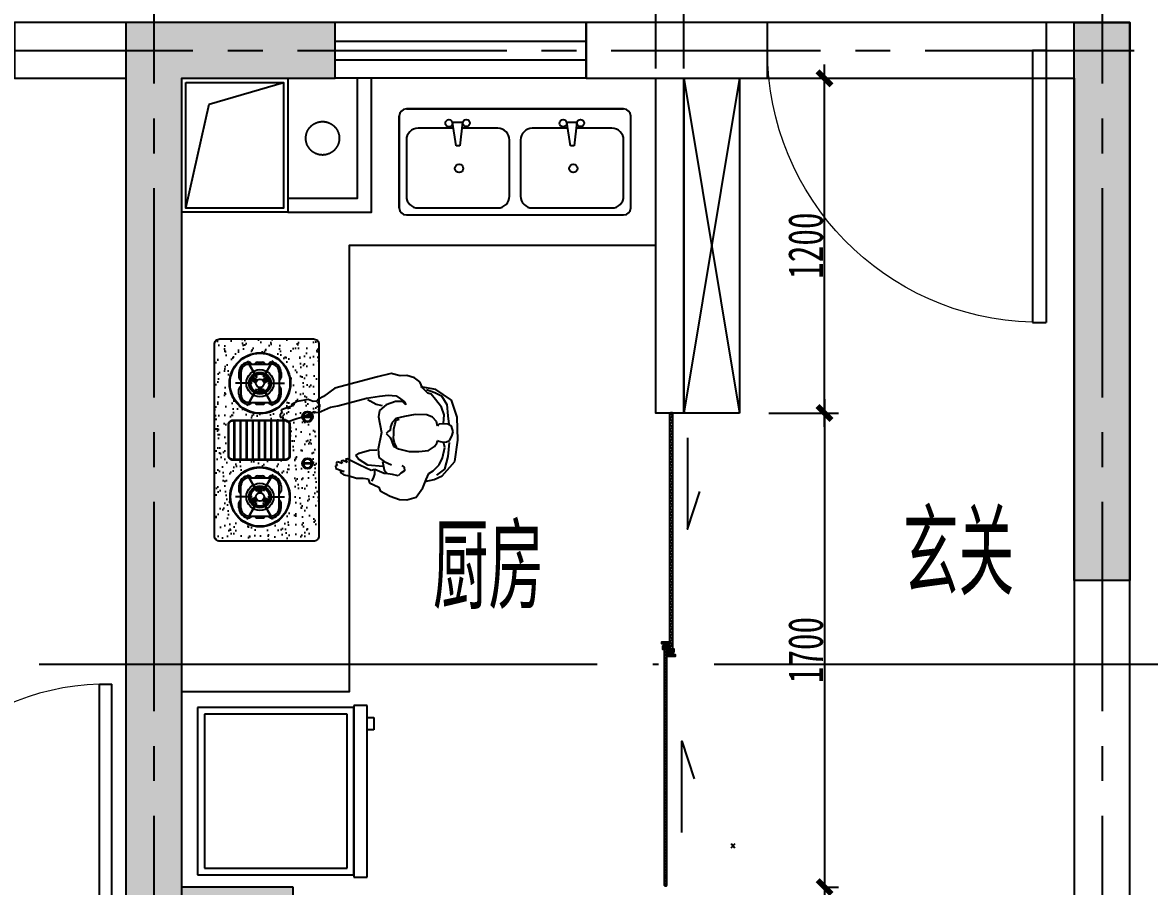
# Model space of a CAD drawing. Header units: millimetres. Extents: x -114775 to 228300, y -175499 to 108657.
# Drawn here: x 29403 to 33444, y -62647 to -59550 of the extents above; entities that cross this region are included whole.
import ezdxf

# ---------------------------------------------------------------- set-up
doc = ezdxf.new("R2010")
doc.units = ezdxf.units.MM
doc.header["$LTSCALE"] = 1000
for name, pattern in [('6#轴网(1-4)20181120$0$11 12 17 18 19 20 21 22-ZW$0$DOTE', [2.42, 2, -0.2, 0.02, -0.2]), ('CENTER', [50.8, 31.75, -6.35, 6.35, -6.35]), ('CENTER2', [1.125, 0.75, -0.125, 0.125, -0.125]), ('DASHED', [19.05, 12.7, -6.35]), ('PS', [3200, 1500, -200, 1500])]:
    doc.linetypes.add(name, pattern=pattern)
doc.layers.get('0').update_dxf_attribs({"linetype": 'CONTINUOUS'})
doc.layers.get('Defpoints').update_dxf_attribs({"color": 6, "linetype": 'CONTINUOUS'})
for name, color, linetype in [('6#轴网(1-4)20181120$0$11 12 17 18 19 20 21 22-ZW$0$AXIS_轴线_A', 8, '6#轴网(1-4)20181120$0$11 12 17 18 19 20 21 22-ZW$0$DOTE'), ('A-FUR', 8, 'CONTINUOUS'), ('A-Lvtry', 5, 'CONTINUOUS'), ('A-烟气道', 105, 'CONTINUOUS'), ('AXIS', 253, 'CENTER'), ('DIM', 3, 'CONTINUOUS'), ('P-Furniture(活动家具)', 134, 'CONTINUOUS'), ('P-活动家具', 146, 'CONTINUOUS'), ('PS', 6, 'PS'), ('PUB_HATCH', 8, 'CONTINUOUS'), ('PUB_TEXT', 7, 'CONTINUOUS'), ('WALL', 2, 'CONTINUOUS'), ('WINDOW', 4, 'CONTINUOUS'), ('剪力墙', 6, 'CONTINUOUS'), ('门', 9, 'CONTINUOUS')]:
    doc.layers.add(name, color=color, linetype=linetype)
doc.styles.add('DIM', font='', dxfattribs={"width": 0.7})
doc.styles.get("Standard").update_dxf_attribs({"font": 'tssdeng.shx', "bigfont": 'tssdchn.shx'})
doc.styles.add('ZZ', font='tssdeng.shx', dxfattribs={"width": 0.7, "bigfont": 'tssdchn.shx'})
doc.styles.get('DIM').set_extended_font_data('SimSun')
doc.dimstyles.new('TSSD_100_100', dxfattribs={"dimtxt": 300, "dimasz": 100, "dimexe": 100, "dimexo": 250, "dimgap": 100, "dimtad": 1, "dimdec": 0, "dimzin": 0, "dimdsep": 46, "dimtxsty": 'ZZ', "dimblk": 'ARCHTICK', "dimcen": 0, "dimdle": 100, "dimclrd": 256, "dimclrt": 7, "dimadec": 0, "dimazin": 0, "dimtfac": 1, "dimtdec": 0, "dimtix": 1, "dimtmove": 2, "dimatfit": 3, "dimfxl": 0, "dimtolj": 1, "dimtzin": 0, "dimarcsym": 0})
doc.dimstyles.new('金螳螂1-50', dxfattribs={"dimscale": 50, "dimtxt": 2.5, "dimasz": 1, "dimexe": 1, "dimexo": 1, "dimgap": 0.1, "dimtad": 1, "dimdec": 0, "dimrnd": 5, "dimzin": 0, "dimdsep": 46, "dimtxsty": 'DIM', "dimblk": 'ARCHTICK', "dimcen": 2, "dimdle": 1, "dimclrd": 254, "dimclre": 254, "dimclrt": 30, "dimadec": 0, "dimazin": 0, "dimtfac": 1, "dimtdec": 0, "dimtix": 1, "dimtmove": 2, "dimatfit": 3, "dimldrblk": 'A', "dimfxl": 0, "dimtolj": 1, "dimtzin": 0, "dimarcsym": 0})

# ---------------------------------------------------------------- blocks, each defined once
blk = doc.blocks.new('BX1')
at = {"layer": 'A-Lvtry'}
for p, q in [((-560, 8), (-607.7, 8)), ((-607.7, 8), (-607.7, -608)), ((-560, -608), (-560, 8)), ((0, 0), (-560, 0)), ((0, -600), (0, 0)), ((-560, 0), (-560, -600)), ((-24, -24), (-536, -24)), ((-536, -24), (-536, -576)), ((-24, -576), (-24, -24)), ((-631.1, -564.3), (-631.1, -520)), ((-631.1, -520), (-607.7, -520)), ((-607.7, -520), (-607.7, -564.3)), ((-607.7, -564.3), (-631.1, -564.3)), ((-560, -600), (0, -600)), ((-536, -576), (-24, -576)), ((-607.7, -608), (-560, -608))]:
    blk.add_line(p, q, dxfattribs=at)
blk = doc.blocks.new('A$C558726A8')
at = {"layer": 'P-Furniture(活动家具)'}
h = blk.add_hatch(dxfattribs=at)
h.set_pattern_fill('AR-SAND,_O', color=250)
h.set_pattern_definition([(37.5, (-27199.047, -9670.22), (-1.60003, 48.941324), [0, -38.608, 0, -43.18, 0, -41.275]), (7.5, (-27199.05, -9670.22), (44.95233, 71.68251), [0, -20.828, 0, -34.798, 0, -13.335]), (327.5, (-27230.29, -9670.22), (79.09924, 0.14372), [0, -12.7, 0, -45.72, 0, -59.69]), (317.5, (-27230.29, -9670.22), (76.35565, 22.29293), [0, -6.35, 0, -29.972, 0, -34.29])])
h.paths.add_polyline_path([(-342.9, 375.4, 0.414214), (-362.5, 355.9), (-362.5, 19.6, 0.414214), (-342.9, 0), (342.9, 0, 0.414214), (362.5, 19.6), (362.5, 355.9, 0.414214), (342.9, 375.4)])
h.paths.add_polyline_path([(71.9, 309.2), (71.9, 120.9, -0.414214), (55.9, 104.9), (-55.9, 104.9, -0.414214), (-71.9, 120.9), (-71.9, 309.2, -0.414214), (-55.9, 325.2), (55.9, 325.2, -0.414214)], flags=16)
h.paths.add_polyline_path([(69.9, 309.2), (69.9, 120.9, -0.414214), (55.9, 106.9), (-55.9, 106.9, -0.414214), (-69.9, 120.9), (-69.9, 309.2, -0.414214), (-55.9, 323.2), (55.9, 323.2, -0.414214)], flags=0)
h.paths.add_polyline_path([(313.1, 211.8, -1), (94.2, 211.8, -1)], flags=16)
h.paths.add_polyline_path([(311.1, 211.8, -1), (96.2, 211.8, -1)], flags=0)
h.paths.add_polyline_path([(164.5, 287.1), (182.6, 287.1, -0.359638), (191.4, 280.3), (215.9, 280.3, -0.359638), (224.7, 287.1), (242.8, 287.1, -0.414214), (279, 250.9, -0.251251), (272.2, 242.1), (272.2, 229.9, -0.359638), (279, 221.1), (279, 202.5, -0.359638), (272.2, 193.7), (272.2, 181.4, -0.251251), (279, 172.6, -0.414214), (242.8, 136.4), (224.7, 136.4, -0.359638), (215.9, 143.3), (191.4, 143.3, -0.359638), (182.6, 136.4), (164.5, 136.4, -0.414214), (128.3, 172.6, -0.251251), (135.2, 181.4), (135.2, 193.7, -0.359638), (128.3, 202.5), (128.3, 221.1, -0.359638), (135.2, 229.9), (135.2, 242.1, -0.251251), (128.3, 250.9, -0.414214)], flags=0)
h.paths.add_polyline_path([(252.6, 211.8, -1), (154.7, 211.8, -1)], flags=0)
h.paths.add_polyline_path([(242.8, 211.8, -1), (164.5, 211.8, -1)], flags=0)
h.paths.add_polyline_path([(239.9, 211.8, -1), (167.4, 211.8, -1)], flags=0)
h.paths.add_polyline_path([(236.9, 211.8, -1), (170.4, 211.8, -1)], flags=0)
h.paths.add_polyline_path([(174.8, 218.6), (190.2, 217.6, -0.299124), (203.7, 226.5, -0.028861), (205.3, 226.4), (212.2, 240.2, -0.215015), (224, 233.3), (215.4, 220.5, -0.330841), (215.4, 203), (224, 190.2, -0.215015), (212.2, 183.4), (205.3, 197.2, -0.028861), (203.7, 197.1, -0.299124), (190.2, 205.9), (174.8, 204.9, -0.215015)], flags=0)
h.paths.add_polyline_path([(-96.2, 211.8, -1), (-311.1, 211.8, -1)], flags=16)
h.paths.add_polyline_path([(-98.2, 211.8, -1), (-309.1, 211.8, -1)], flags=0)
h.paths.add_polyline_path([(-128.3, 250.9, -0.251251), (-135.2, 242.1), (-135.2, 229.9, -0.359638), (-128.3, 221.1), (-128.3, 202.5, -0.359638), (-135.2, 193.7), (-135.2, 181.4, -0.251251), (-128.3, 172.6, -0.414214), (-164.5, 136.4), (-182.6, 136.4, -0.359638), (-191.4, 143.3), (-215.9, 143.3, -0.359638), (-224.7, 136.4), (-242.8, 136.4, -0.414214), (-279, 172.6, -0.251251), (-272.2, 181.4), (-272.2, 193.7, -0.359638), (-279, 202.5), (-279, 221.1, -0.359638), (-272.2, 229.9), (-272.2, 242.1, -0.251251), (-279, 250.9, -0.414214), (-242.8, 287.1), (-224.7, 287.1, -0.359638), (-215.9, 280.3), (-191.4, 280.3, -0.359638), (-182.6, 287.1), (-164.5, 287.1, -0.414214)], flags=0)
h.paths.add_polyline_path([(-154.7, 211.8, -1), (-252.6, 211.8, -1)], flags=0)
h.paths.add_polyline_path([(-164.5, 211.8, -1), (-242.8, 211.8, -1)], flags=0)
h.paths.add_polyline_path([(-167.4, 211.8, -1), (-239.9, 211.8, -1)], flags=0)
h.paths.add_polyline_path([(-170.4, 211.8, -1), (-236.9, 211.8, -1)], flags=0)
h.paths.add_polyline_path([(-174.8, 218.6, -0.215015), (-174.8, 204.9), (-190.2, 205.9, -0.299124), (-203.7, 197.1, -0.028861), (-205.3, 197.2), (-212.2, 183.4, -0.215015), (-224, 190.2), (-215.4, 203, -0.330841), (-215.4, 220.5), (-224, 233.3, -0.215015), (-212.2, 240.2), (-205.3, 226.4, -0.028861), (-203.7, 226.5, -0.299124), (-190.2, 217.6)], flags=0)
h.paths.add_polyline_path([(103, 41, -1), (64.3, 41, -1)], flags=16)
h.paths.add_polyline_path([(85.7, 57.3), (85.7, 56.2, -0.877066), (85.7, 25.8), (85.7, 24.6, -1), (81.7, 24.6), (81.7, 25.8, -0.877066), (81.7, 56.2), (81.7, 57.3, -1)], flags=0)
h.paths.add_polyline_path([(97.4, 53.2, -1.000001), (94.5, 53.2, -1.000001)], flags=0)
h.paths.add_polyline_path([(102.5, 41, -1.000001), (99.6, 41, -1.000001)], flags=0)
h.paths.add_polyline_path([(-64.3, 41, -1), (-103, 41, -1)], flags=16)
h.paths.add_polyline_path([(-81.7, 57.3), (-81.7, 56.2, -0.877066), (-81.7, 25.8), (-81.7, 24.6, -1), (-85.7, 24.6), (-85.7, 25.8, -0.877066), (-85.7, 56.2), (-85.7, 57.3, -1)], flags=0)
h.paths.add_polyline_path([(-94.5, 53.2, -1.000001), (-97.4, 53.2, -1.000001)], flags=0)
h.paths.add_polyline_path([(-99.6, 41, -1.000001), (-102.5, 41, -1.000001)], flags=0)
for points in [[(-99.6, 41.4, 1), (-102.5, 41.4, 1)], [(-97.4, 53.7, 1.000001), (-94.5, 53.7, 1.000001)], [(94.5, 53.7, 1.000001), (97.4, 53.7, 1.000001)], [(102.5, 41.4, 1), (99.6, 41.4, 1)]]:
    blk.add_hatch(color=251, dxfattribs=at).paths.add_polyline_path(points)
at = {"layer": 'P-Furniture(活动家具)', "color": 251}
for p, q in [((-242.8, 287.1), (-224.7, 287.1)), ((-203.7, 240.2), (-203.7, 299.8)), ((-164.5, 287.1), (-182.6, 287.1)), ((-69.9, 304), (69.9, 304)), ((-69.9, 302), (69.9, 302)), ((164.5, 287.1), (182.6, 287.1)), ((203.7, 240.2), (203.7, 299.8)), ((242.8, 287.1), (224.7, 287.1)), ((-284.2, 258.3), (-224, 223.5)), ((-228.2, 226), (-279.9, 255.8)), ((-272.2, 250.9), (-272.2, 172.6)), ((-242.8, 280.3), (-164.5, 280.3)), ((-123.1, 258.3), (-183.3, 223.5)), ((-179.1, 226), (-127.4, 255.8)), ((-135.2, 250.9), (-135.2, 172.6)), ((-69.9, 282), (69.9, 282)), ((-69.9, 280), (69.9, 280)), ((-69.9, 260), (69.9, 260)), ((-69.9, 258), (69.9, 258)), ((123.1, 258.3), (183.3, 223.5)), ((179.1, 226), (127.4, 255.8)), ((135.2, 250.9), (135.2, 172.6)), ((242.8, 280.3), (164.5, 280.3)), ((284.2, 258.3), (224, 223.5)), ((228.2, 226), (279.9, 255.8)), ((272.2, 250.9), (272.2, 172.6)), ((-279, 221.1), (-279, 202.5)), ((-224, 233.3), (-212.2, 240.2)), ((-215.4, 220.5), (-224, 233.3)), ((-215.4, 203), (-224, 190.2)), ((-211, 224.5), (-218.1, 236.8)), ((-205.3, 226.4), (-212.2, 240.2)), ((-190.2, 217.6), (-174.8, 218.6)), ((-190.2, 205.9), (-174.8, 204.9)), ((-189, 211.8), (-174.8, 211.8)), ((-174.8, 218.6), (-174.8, 204.9)), ((-128.3, 221.1), (-128.3, 202.5)), ((-69.9, 238), (69.9, 238)), ((-69.9, 236), (69.9, 236)), ((-69.9, 216), (69.9, 216)), ((-69.9, 214), (69.9, 214)), ((128.3, 221.1), (128.3, 202.5)), ((190.2, 217.6), (174.8, 218.6)), ((174.8, 218.6), (174.8, 204.9)), ((189, 211.8), (174.8, 211.8)), ((190.2, 205.9), (174.8, 204.9)), ((205.3, 226.4), (212.2, 240.2)), ((211, 224.5), (218.1, 236.8)), ((224, 233.3), (212.2, 240.2)), ((215.4, 220.5), (224, 233.3)), ((215.4, 203), (224, 190.2)), ((279, 221.1), (279, 202.5)), ((-284.2, 165.3), (-224, 200)), ((-228.2, 197.6), (-279.9, 167.7)), ((-212.2, 183.4), (-224, 190.2)), ((-211, 199.1), (-218.1, 186.8)), ((-205.3, 197.2), (-212.2, 183.4)), ((-203.7, 183.4), (-203.7, 123.7)), ((-123.1, 165.3), (-183.3, 200)), ((-179.1, 197.6), (-127.4, 167.7)), ((-69.9, 194), (69.9, 194)), ((-69.9, 192), (69.9, 192)), ((-69.9, 172), (69.9, 172)), ((-69.9, 170), (69.9, 170)), ((123.1, 165.3), (183.3, 200)), ((179.1, 197.6), (127.4, 167.7)), ((203.7, 183.4), (203.7, 123.7)), ((205.3, 197.2), (212.2, 183.4)), ((211, 199.1), (218.1, 186.8)), ((212.2, 183.4), (224, 190.2)), ((284.2, 165.3), (224, 200)), ((228.2, 197.6), (279.9, 167.7)), ((-242.8, 143.3), (-164.5, 143.3)), ((-242.8, 136.4), (-224.7, 136.4)), ((-164.5, 136.4), (-182.6, 136.4)), ((-69.9, 150), (69.9, 150)), ((-69.9, 148), (69.9, 148)), ((-69.9, 128), (69.9, 128)), ((-69.9, 126), (69.9, 126)), ((242.8, 143.3), (164.5, 143.3)), ((164.5, 136.4), (182.6, 136.4)), ((242.8, 136.4), (224.7, 136.4))]:
    blk.add_line(p, q, dxfattribs=at)
at = {"layer": 'P-Furniture(活动家具)'}
blk.add_lwpolyline([(-342.9, 0.4, -0.414214), (-362.5, 20), (-362.5, 355.9, -0.414214), (-342.9, 375.4), (342.9, 375.4, -0.414214), (362.5, 355.9), (362.5, 20, -0.414214), (342.9, 0.4)], format="xyb", close=True, dxfattribs=at)
at = {"layer": 'P-Furniture(活动家具)', "color": 251}
for points in [[(-71.9, 309.2, -0.414214), (-55.9, 325.2), (55.9, 325.2, -0.414214), (71.9, 309.2), (71.9, 120.9, -0.414214), (55.9, 104.9), (-55.9, 104.9, -0.414214), (-71.9, 120.9)], [(-69.9, 309.2, -0.414214), (-55.9, 323.2), (55.9, 323.2, -0.414214), (69.9, 309.2), (69.9, 120.9, -0.414214), (55.9, 106.9), (-55.9, 106.9, -0.414214), (-69.9, 120.9)], [(-85.7, 25), (-85.7, 57.8, -1), (-81.7, 57.8), (-81.7, 25, -1)], [(85.7, 25), (85.7, 57.8, 1), (81.7, 57.8), (81.7, 25, 1)]]:
    blk.add_lwpolyline(points, format="xyb", close=True, dxfattribs=at)
at = {"layer": 'P-Furniture(活动家具)', "color": 251, "const_width": 0.979}
for points in [[(-203.7, 240.2), (-203.7, 299.8)], [(203.7, 240.2), (203.7, 299.8)], [(-228.2, 226), (-279.9, 255.8)], [(-179.1, 226), (-127.4, 255.8)], [(179.1, 226), (127.4, 255.8)], [(228.2, 226), (279.9, 255.8)], [(-228.2, 197.6), (-279.9, 167.7)], [(-203.7, 183.4), (-203.7, 123.7)], [(-179.1, 197.6), (-127.4, 167.7)], [(179.1, 197.6), (127.4, 167.7)], [(203.7, 183.4), (203.7, 123.7)], [(228.2, 197.6), (279.9, 167.7)]]:
    blk.add_lwpolyline(points, dxfattribs=at)
for points in [[(-203.7, 226.5, -1), (-203.7, 197.1, -1), (-203.7, 226.5, -1)], [(203.7, 226.5, 1), (203.7, 197.1, 1), (203.7, 226.5, 1)]]:
    blk.add_lwpolyline(points, format="xyb", dxfattribs=at)
at = {"layer": 'P-Furniture(活动家具)', "color": 251}
for centre, radius in [((-203.7, 211.8), 107.4), ((-203.7, 211.8), 105.4), ((203.7, 211.8), 109.4), ((203.7, 211.8), 107.4), ((-203.7, 211.8), 39.1), ((-203.7, 211.8), 36.2), ((-203.7, 211.8), 33.3), ((203.7, 211.8), 39.1), ((203.7, 211.8), 36.2), ((203.7, 211.8), 33.3), ((-203.7, 211.8), 14.7), ((203.7, 211.8), 14.7), ((-83.7, 41.4), 19.3), ((-101, 41.4), 1.44), ((-95.9, 53.7), 1.44), ((83.7, 41.4), 19.3), ((95.9, 53.7), 1.44), ((101, 41.4), 1.44)]:
    blk.add_circle(centre, radius, dxfattribs=at)
at = {"layer": 'P-Furniture(活动家具)'}
for centre in [(-203.7, 211.8), (203.7, 211.8)]:
    blk.add_circle(centre, 48.9, dxfattribs=at)
at = {"layer": 'P-Furniture(活动家具)', "color": 251}
for centre, radius, start, end in [((-242.8, 250.9), 36.2, 90, 180), ((-224.4, 278.4), 8.76, 12.564, 91.6861), ((-182.9, 278.4), 8.76, 88.3139, 167.436), ((-164.5, 250.9), 36.2, 0, 90), ((164.5, 250.9), 36.2, 90, 180), ((182.9, 278.4), 8.76, 12.564, 91.6861), ((224.4, 278.4), 8.76, 88.3139, 167.436), ((242.8, 250.9), 36.2, 0, 90), ((-267.4, 252.9), 11.8, 189.6676, 246.0824), ((-242.8, 250.9), 29.4, 90, 180), ((-164.5, 250.9), 29.4, 0, 90), ((-139.9, 252.9), 11.8, 293.9176, 350.3324), ((139.9, 252.9), 11.8, 189.6676, 246.0824), ((164.5, 250.9), 29.4, 90, 180), ((242.8, 250.9), 29.4, 0, 90), ((267.4, 252.9), 11.8, 293.9176, 350.3324), ((-270.2, 221.3), 8.76, 102.564, 181.686), ((-270.2, 202.2), 8.76, 178.3139, 257.436), ((-210.5, 223.6), 16.7, 95.7306, 144.2694), ((-190, 211.8), 16.7, 335.7306, 24.2694), ((-137.1, 221.3), 8.76, 358.314, 77.436), ((-137.1, 202.2), 8.76, 282.564, 1.6861), ((137.1, 221.3), 8.76, 102.564, 181.686), ((137.1, 202.2), 8.76, 178.3139, 257.436), ((190, 211.8), 16.7, 155.7306, 204.2694), ((210.5, 223.6), 16.7, 35.7306, 84.2694), ((270.2, 221.3), 8.76, 358.314, 77.436), ((270.2, 202.2), 8.76, 282.564, 1.6861), ((-267.4, 170.6), 11.8, 113.9176, 170.3324), ((-242.8, 172.6), 36.2, 180, 270), ((-242.8, 172.6), 29.4, 180, 270), ((-210.5, 199.9), 16.7, 215.7306, 264.2694), ((-164.5, 172.6), 36.2, 270, 0), ((-164.5, 172.6), 29.4, 270, 0), ((-139.9, 170.6), 11.8, 9.6676, 66.0824), ((139.9, 170.6), 11.8, 113.9176, 170.3324), ((164.5, 172.6), 36.2, 180, 270), ((164.5, 172.6), 29.4, 180, 270), ((210.5, 199.9), 16.7, 275.7306, 324.2694), ((242.8, 172.6), 36.2, 270, 0), ((242.8, 172.6), 29.4, 270, 0), ((267.4, 170.6), 11.8, 9.6676, 66.0824), ((-224.4, 145.2), 8.76, 268.3139, 347.436), ((-182.9, 145.2), 8.76, 192.564, 271.6861), ((182.9, 145.2), 8.76, 268.3139, 347.436), ((224.4, 145.2), 8.76, 192.564, 271.6861), ((-83.7, 41.4), 15.3, 97.4942, 262.5058), ((-83.7, 41.4), 15.3, 277.4942, 82.5058), ((83.7, 41.4), 15.3, 97.4942, 262.5058), ((83.7, 41.4), 15.3, 277.4942, 82.5058)]:
    blk.add_arc(centre, radius, start, end, dxfattribs=at)
blk = doc.blocks.new('A$C6BCA2219')
at = {"layer": 'P-Furniture(活动家具)'}
for p, q in [((-389.5, 380), (389.5, 380)), ((389.5, 380), (-389.5, 380)), ((-415.3, 354.8), (-415.3, 25.2)), ((-415.3, 25.2), (-415.3, 354.8)), ((414.7, 25.2), (414.7, 354.8)), ((-389.5, 0), (389.5, 0))]:
    blk.add_line(p, q, dxfattribs=at)
at = {"layer": 'P-Furniture(活动家具)', "color": 251}
for p, q in [((-223.7, 332.8), (-187.8, 333.3)), ((-210.5, 248.5), (-223.7, 332.8)), ((-187.8, 333.3), (-197.8, 248.5)), ((185.8, 332.8), (221.6, 333.3)), ((198.9, 248.5), (185.8, 332.8)), ((221.6, 333.3), (211.6, 248.5)), ((-220.2, 310.8), (-347.5, 310.8)), ((-61.9, 310.8), (-190.5, 310.8)), ((189.2, 310.8), (61.9, 310.8)), ((347.5, 310.8), (218.9, 310.8)), ((-389.5, 268.8), (-389.5, 67.2)), ((-197.8, 248.5), (-210.5, 248.5)), ((-19.9, 67.2), (-19.9, 268.8)), ((19.9, 268.8), (19.9, 67.2)), ((211.6, 248.5), (198.9, 248.5)), ((389.5, 67.2), (389.5, 268.8)), ((-347.5, 25.2), (-61.9, 25.2)), ((61.9, 25.2), (347.5, 25.2))]:
    blk.add_line(p, q, dxfattribs=at)
for centre, radius in [((-236.9, 329.1), 12.8), ((-174.7, 329.6), 12.8), ((172.6, 329.1), 12.8), ((234.8, 329.6), 12.8), ((-200.5, 166.9), 14.8), ((208.9, 166.9), 14.8)]:
    blk.add_circle(centre, radius, dxfattribs=at)
at = {"layer": 'P-Furniture(活动家具)'}
for centre, radius, start, end in [((-389.6, 354.3), 25.7, 89.8183, 178.9194), ((389.5, 354.8), 25.2, 0, 90), ((-389.6, 25.7), 25.7, 181.0806, 270.1817), ((389.5, 25.2), 25.2, 270, 0)]:
    blk.add_arc(centre, radius, start, end, dxfattribs=at)
at = {"layer": 'P-Furniture(活动家具)', "color": 251}
for centre, start, end in [((-347.5, 268.8), 90, 180), ((-61.9, 268.8), 0, 90), ((61.9, 268.8), 90, 180), ((347.5, 268.8), 0, 90), ((-347.5, 67.2), 180, 270), ((-61.9, 67.2), 270, 0), ((61.9, 67.2), 180, 270), ((347.5, 67.2), 270, 0)]:
    blk.add_arc(centre, 42, start, end, dxfattribs=at)
blk = doc.blocks.new('B20190222125856')
at = {"layer": '6#轴网(1-4)20181120$0$11 12 17 18 19 20 21 22-ZW$0$AXIS_轴线_A'}
blk.add_line((2989.5, 6700), (9118.2, 6700), dxfattribs=at)
at = {"layer": 'AXIS', "linetype": 'CENTER2'}
for p, q in [((3400, 11781), (3400, -2685.7)), ((6800, 11781), (6800, -2685.7)), ((-2834.7, 8900), (9118.1, 8900))]:
    blk.add_line(p, q, dxfattribs=at)
blk = doc.blocks.new('$DorLib2D$00000001')
for p, q in [((0.45, 0.975), (0.5, 0.975)), ((0.45, 0), (0.45, 0.975)), ((0.5, 0), (0.5, 0.975)), ((0.5, 0), (0.45, 0))]:
    blk.add_line(p, q)
at = {"lineweight": 13}
blk.add_arc((0.475, 0), 0.975, 91.4693, 180, dxfattribs=at)
blk = doc.blocks.new('$TCHSYS$WIN2D')
for p, q in [((-0.5, 0.5), (0.5, 0.5)), ((-0.5, 0.5), (-0.5, -0.5)), ((0.5, 0.5), (0.5, -0.5)), ((0.5, 0.1667), (-0.5, 0.1667)), ((0.5, -0.1667), (-0.5, -0.1667)), ((-0.5, -0.5), (0.5, -0.5))]:
    blk.add_line(p, q)
blk = doc.blocks.new('B20190310213323')
at = {"layer": 'PUB_HATCH'}
for points in [[(4000, 5900), (3600, 5900), (3600, 8800), (4150, 8800), (4150, 9000), (3400, 9000), (3400, 5700), (3600, 5700), (4000, 5700)], [(6800, 9000), (7000, 9000), (7000, 7000), (6800, 7000), (6800, 8800)]]:
    blk.add_hatch(color=256, dxfattribs=at).paths.add_polyline_path(points)
at = {"layer": 'A-Lvtry', "ltscale": 3}
blk.add_line((4200.1, 6600), (3600, 6600), dxfattribs=at)
blk.add_lwpolyline([(5300, 8200), (4200.1, 8200), (4200.1, 6600), (4200.1, 6600)], dxfattribs=at)
at = {"layer": 'A-烟气道'}
for points in [[(3600, 8800), (3980, 8800), (3980, 8320), (3600, 8320)], [(3615, 8785), (3965, 8785), (3965, 8335), (3615, 8335)]]:
    blk.add_lwpolyline(points, close=True, dxfattribs=at)
blk.add_lwpolyline([(3615, 8335), (3697.9, 8707.9), (3965, 8785)], dxfattribs=at)
at = {"layer": 'WALL'}
blk.add_line((5700, 8800), (6700, 8800), dxfattribs=at)
for points in [[(3600, 5800), (3600, 8800), (4150.1, 8800), (4150.1, 9000), (3500, 9000), (3000, 9000), (3000, 8800), (3400, 8800), (3400, 5800), (3350, 5800), (3350, 5700), (3500, 5700)], [(3980, 8320), (4280, 8320), (4280, 8800)], [(3980, 8370), (4230, 8370), (4230, 8800)]]:
    blk.add_lwpolyline(points, dxfattribs=at)
for points in [[(5700, 8800), (5700, 9000), (5050.1, 9000), (5050.1, 9000), (5050.1, 8800)], [(7000, 100), (7000, 9000), (6700, 9000), (6700, 8800), (6800, 8800), (6800, 200), (6100, 200), (6100, 0), (6800, 0), (6800, -1400), (6500, -1400), (6500, -1600), (7000, -1600)], [(5300, 8800), (5400, 8800), (5400, 7600), (5300, 7600)]]:
    blk.add_lwpolyline(points, close=True, dxfattribs=at)
at = {"layer": 'WINDOW'}
blk.add_line((6700, 9000, 0), (5700, 9000, 0), dxfattribs=at)
at = {"layer": '剪力墙', "elevation": 0}
for points in [[(4000, 5900), (3600, 5900), (3600, 8800), (4150, 8800), (4150, 9000), (3400, 9000), (3400, 5700), (3600, 5700), (4000, 5700)], [(6800, 9000), (7000, 9000), (7000, 7000), (6800, 7000), (6800, 8800)]]:
    blk.add_lwpolyline(points, close=True, dxfattribs=at)
blk.add_lwpolyline([(6800, 8800), (6800, 8800)], dxfattribs=at)
at = {"layer": 'WINDOW', "rotation": 180}
for name, p, xscale, yscale, zscale in [('$TCHSYS$WIN2D', (4600.1, 8900), 900, 200, 900), ('$DorLib2D$00000001', (6200, 8900), -1000, 1000, -1000)]:
    blk.add_blockref(name, p, dxfattribs=dict(at, xscale=xscale, yscale=yscale, zscale=zscale))
at = {"layer": 'WINDOW', "xscale": 900, "yscale": 900, "zscale": -900}
blk.add_blockref('$DorLib2D$00000001', (2900, 5750), dxfattribs=at)
blk = doc.blocks.new('_ArchTick')
at = {"color": 0, "linetype": 'ByBlock', "const_width": 0.4}
blk.add_lwpolyline([(-0.5, -0.5), (0.5, 0.5)], dxfattribs=at)
blk = doc.blocks.new('*D345')
at = {"layer": 'Defpoints', "color": 0}
for p in [(31974, -59749.9), (32278.9, -59749.9), (31974, -60949.9)]:
    blk.add_point(p, dxfattribs=at)
at = {"layer": 'DIM', "color": 254, "lineweight": -2}
for p, q in [((32278.9, -60999.9), (32278.9, -59699.9)), ((32078.9, -59749.9), (32328.9, -59749.9)), ((32078.9, -60949.9), (32328.9, -60949.9))]:
    blk.add_line(p, q, dxfattribs=at)
at = {"layer": 'DIM', "color": 254, "lineweight": -2, "xscale": 50, "yscale": 50, "zscale": 50}
for p, rotation in [((32278.9, -59749.9), 90), ((32278.9, -60949.9), 270)]:
    blk.add_blockref('_ArchTick', p, dxfattribs=dict(at, rotation=rotation))
at = {"layer": 'DIM', "color": 30, "insert": (32211.4, -60349.9), "char_height": 125, "attachment_point": 5, "rotation": 90, "style": 'DIM'}
blk.add_mtext('\\A1;1200', dxfattribs=at)
blk = doc.blocks.new('A')
for p, q in [((-1.435, 1.148), (-1.09, 1.437)), ((-1.435, 1.148), (-0.369, 0)), ((-1.09, 1.437), (0, 0)), ((-0.369, 0), (-2.127, 0)), ((-1.435, -1.148), (-0.369, 0)), ((-1.09, -1.437), (0, 0)), ((-1.435, -1.148), (-1.09, -1.437))]:
    blk.add_line(p, q)
for points in [[(-1.435, 1.148), (-1.09, 1.437), (-0.369, 0), (0, 0)], [(-1.435, -1.148), (-1.09, -1.437), (-0.369, 0), (0, 0)]]:
    blk.add_solid(points)
blk = doc.blocks.new('*D346')
at = {"layer": 'Defpoints', "color": 0}
for p in [(31774, -59360.6), (31674, -59965.3), (31774, -59965.3)]:
    blk.add_point(p, dxfattribs=at)
at = {"layer": 'DIM', "color": 0, "lineweight": -2}
for p, q in [((31674, -59715.3), (31674, -59260.6)), ((31774, -59715.3), (31774, -59260.6))]:
    blk.add_line(p, q, dxfattribs=at)
at = {"layer": 'DIM', "lineweight": -2}
for p, q in [((31674, -59360.6), (31574, -59360.6)), ((31674, -59360.6), (31774, -59360.6)), ((31774, -59360.6), (31874, -59360.6))]:
    blk.add_line(p, q, dxfattribs=at)
at = {"layer": 'DIM', "lineweight": -2, "xscale": 100, "yscale": 100, "zscale": 100}
blk.add_blockref('_ArchTick', (31674, -59360.6), dxfattribs=at)
at = {"layer": 'DIM', "lineweight": -2, "xscale": 100, "yscale": 100, "zscale": 100, "rotation": 180}
blk.add_blockref('_ArchTick', (31774, -59360.6), dxfattribs=at)
at = {"layer": 'DIM', "color": 7, "insert": (31724, -59110.6), "char_height": 300, "attachment_point": 5, "style": 'ZZ'}
blk.add_mtext('\\A1;100', dxfattribs=at)
blk = doc.blocks.new('*D382')
at = {"layer": 'Defpoints', "color": 0}
for p in [(32224, -60949.9), (32224, -62649.9), (32278.9, -62649.9)]:
    blk.add_point(p, dxfattribs=at)
at = {"layer": 'DIM', "color": 254, "lineweight": -2}
for p, q in [((32278.9, -60899.9), (32278.9, -62699.9)), ((32274, -60949.9), (32328.9, -60949.9)), ((32274, -62649.9), (32328.9, -62649.9))]:
    blk.add_line(p, q, dxfattribs=at)
at = {"layer": 'DIM', "color": 254, "lineweight": -2, "xscale": 50, "yscale": 50, "zscale": 50}
for p, rotation in [((32278.9, -60949.9), 90), ((32278.9, -62649.9), 270)]:
    blk.add_blockref('_ArchTick', p, dxfattribs=dict(at, rotation=rotation))
at = {"layer": 'DIM', "color": 30, "insert": (32211.4, -61799.9), "char_height": 125, "attachment_point": 5, "rotation": 90, "style": 'DIM'}
blk.add_mtext('\\A1;1700', dxfattribs=at)
blk = doc.blocks.new('A$C42FC2733')
at = {"color": 0, "linetype": 'ByBlock'}
for p, q in [((183.6, 452.8), (149.8, 442.4)), ((209.7, 451.5), (183.6, 452.8)), ((243.5, 439.8), (209.7, 451.5)), ((126.3, 409.9), (114.6, 380)), ((149.8, 442.4), (126.3, 409.9)), ((278.7, 420.3), (243.5, 439.8)), ((283.9, 407.3), (278.7, 420.3)), ((317.8, 391.7), (283.9, 407.3)), ((57.3, 366.9), (11.7, 314.9)), ((48.2, 342.2), (76.8, 364.3)), ((86, 380), (57.3, 366.9)), ((118.5, 386.5), (86, 380)), ((114.6, 380), (104.2, 357.8)), ((204.5, 356.5), (214.9, 366.9)), ((214.9, 366.9), (234.4, 361.7)), ((299.5, 360.4), (304.7, 374.7)), ((304.7, 374.7), (310, 385.2)), ((321.7, 377.3), (317.8, 391.7)), ((339.9, 374.7), (321.7, 377.3)), ((363.3, 374.7), (339.9, 374.7)), ((390.7, 366.9), (363.3, 374.7)), ((408.9, 363), (390.7, 366.9)), ((36.5, 296.7), (48.2, 342.2)), ((67.7, 326.6), (56, 301.9)), ((88.6, 348.7), (67.7, 326.6)), ((104.2, 357.8), (88.6, 348.7)), ((191.4, 348.7), (204.5, 356.5)), ((192.7, 335.7), (191.4, 348.7)), ((201.9, 329.2), (192.7, 335.7)), ((234.4, 361.7), (251.3, 359.1)), ((264.4, 314.9), (238.3, 326.6)), ((251.3, 359.1), (264.4, 357.8)), ((264.4, 344.8), (255.3, 357.8)), ((264.4, 357.8), (298.2, 343.5)), ((270.9, 314.9), (264.4, 344.8)), ((269.6, 333.1), (323, 327.9)), ((298.2, 343.5), (311.3, 347.4)), ((299.5, 347.4), (299.5, 360.4)), ((311.3, 347.4), (351.6, 327.9)), ((323, 327.9), (356.8, 307.1)), ((351.6, 327.9), (397.2, 305.8)), ((437.6, 339.6), (407.6, 351.3)), ((407.6, 351.3), (421.9, 350)), ((418, 356.5), (408.9, 363)), ((421.9, 350), (418, 356.5)), ((433.7, 329.2), (438.9, 330.5)), ((436.3, 322.7), (433.7, 329.2)), ((438.9, 330.5), (437.6, 339.6)), ((11.7, 314.9), (0, 238.1)), ((31.3, 247.2), (36.5, 296.7)), ((56, 301.9), (46.9, 265.4)), ((283.9, 300.6), (264.4, 314.9)), ((286.5, 269.3), (283.9, 300.6)), ((354.2, 285), (317.8, 274.6)), ((365.9, 294.1), (354.2, 285)), ((356.8, 307.1), (365.9, 294.1)), ((403.7, 307.1), (397.2, 318.8)), ((397.2, 318.8), (412.8, 311)), ((397.2, 305.8), (403.7, 307.1)), ((412.8, 311), (419.3, 313.6)), ((419.3, 313.6), (415.4, 322.7)), ((415.4, 322.7), (432.4, 316.2)), ((432.4, 316.2), (436.3, 322.7)), ((41.7, 244.6), (30, 239.4)), ((53.4, 245.9), (41.7, 244.6)), ((46.9, 265.4), (50.8, 249.8)), ((69, 242), (53.4, 245.9)), ((75.5, 249.8), (72.9, 239.4)), ((84.7, 261.5), (75.5, 249.8)), ((105.5, 275.9), (84.7, 261.5)), ((140.6, 279.8), (105.5, 275.9)), ((174.5, 279.8), (140.6, 279.8)), ((213.6, 269.3), (174.5, 279.8)), ((231.8, 260.2), (213.6, 269.3)), ((220.1, 264.1), (227.9, 248.5)), ((227.9, 248.5), (231.8, 231.6)), ((238.3, 239.4), (231.8, 260.2)), ((274.8, 210.8), (286.5, 269.3)), ((317.8, 274.6), (290.4, 273.3)), ((0, 238.1), (2.6, 156.1)), ((22.1, 223.8), (16.9, 208.2)), ((16.9, 208.2), (23.4, 188.7)), ((30, 239.4), (22.1, 223.8)), ((72.9, 239.4), (69, 242)), ((231.8, 231.6), (230.5, 217.3)), ((230.5, 217.3), (230.5, 199.1)), ((243.5, 229), (238.3, 239.4)), ((242.2, 191.3), (243.5, 204.3)), ((251.3, 221.2), (243.5, 229)), ((243.5, 204.3), (251.3, 208.2)), ((257.9, 214.7), (251.3, 221.2)), ((251.3, 208.2), (257.9, 214.7)), ((285.2, 154.8), (274.8, 210.8)), ((23.4, 188.7), (36.5, 180.9)), ((36.5, 150.9), (32.6, 180.9)), ((36.5, 180.9), (54.7, 179.6)), ((52.1, 178.3), (49.5, 148.3)), ((54.7, 179.6), (67.7, 180.9)), ((67.7, 180.9), (72.9, 188.7)), ((72.9, 188.7), (76.8, 171.8)), ((76.8, 171.8), (91.2, 156.1)), ((221.4, 166.6), (211, 162.7)), ((226.6, 183.5), (221.4, 166.6)), ((222.7, 161.3), (235.7, 175.7)), ((230.5, 199.1), (226.6, 183.5)), ((235.7, 175.7), (242.2, 191.3)), ((612.1, 173.1), (578.2, 161.3)), ((618.6, 164), (612.1, 173.1)), ((627.7, 164), (618.6, 164)), ((627.7, 156.1), (627.7, 164)), ((2.6, 156.1), (23.4, 95)), ((40.4, 110.6), (36.5, 150.9)), ((49.5, 148.3), (58.6, 119.7)), ((91.2, 156.1), (112, 148.3)), ((112, 148.3), (153.7, 147)), ((153.7, 147), (191.4, 153.5)), ((191.4, 153.5), (222.7, 161.3)), ((257.9, 111.9), (281.3, 132.7)), ((281.3, 132.7), (285.2, 154.8)), ((500.1, 139.2), (457.1, 119.7)), ((496.2, 110.6), (497.5, 128.8)), ((497.5, 128.8), (502.7, 132.7)), ((510.5, 137.9), (500.1, 139.2)), ((515.7, 135.3), (510.5, 137.9)), ((552.2, 153.5), (515.7, 135.3)), ((578.2, 161.3), (552.2, 153.5)), ((589.9, 114.5), (632.9, 130.1)), ((638.1, 156.1), (627.7, 156.1)), ((629, 137.9), (638.1, 145.7)), ((634.2, 135.3), (629, 137.9)), ((632.9, 130.1), (634.2, 135.3)), ((638.1, 145.7), (638.1, 156.1)), ((23.4, 95), (79.4, 57.3)), ((58.6, 79.4), (40.4, 110.6)), ((58.6, 119.7), (80.7, 92.4)), ((80.7, 92.4), (96.4, 74.2)), ((191.4, 101.5), (187.5, 111.9)), ((187.5, 111.9), (199.3, 100.2)), ((205.8, 89.8), (191.4, 101.5)), ((199.3, 100.2), (224, 100.2)), ((221.4, 79.4), (205.8, 89.8)), ((224, 100.2), (257.9, 111.9)), ((270.9, 115.8), (293, 110.6)), ((328.2, 88.5), (281.3, 80.7)), ((293, 110.6), (315.2, 98.9)), ((315.2, 98.9), (323, 92.4)), ((431.1, 115.8), (328.2, 88.5)), ((457.1, 119.7), (431.1, 115.8)), ((441.5, 52), (481.9, 82)), ((481.9, 82), (500.1, 91.1)), ((505.3, 101.5), (496.2, 110.6)), ((500.1, 91.1), (506.6, 98.9)), ((506.6, 98.9), (519.6, 100.2)), ((519.6, 100.2), (536.6, 92.4)), ((536.6, 92.4), (576.9, 100.2)), ((576.9, 100.2), (597.8, 111.9)), ((597.8, 111.9), (589.9, 114.5)), ((83.3, 67.7), (58.6, 79.4)), ((79.4, 57.3), (132.8, 46.8)), ((113.3, 57.3), (83.3, 67.7)), ((96.4, 74.2), (108.1, 70.3)), ((108.1, 70.3), (127.6, 50.7)), ((127.6, 50.7), (136.7, 29.9)), ((250, 76.8), (221.4, 79.4)), ((281.3, 80.7), (250, 76.8)), ((289.1, 11.7), (441.5, 52)), ((136.7, 29.9), (156.3, 15.6)), ((156.3, 15.6), (183.6, 6.5)), ((183.6, 6.5), (207.1, 7.8)), ((207.1, 7.8), (239.6, 0)), ((239.6, 0), (289.1, 11.7))]:
    blk.add_line(p, q, dxfattribs=at)

msp = doc.modelspace()

# ---------------------------------------------------------------- hatches: boundary and pattern name
at = {"layer": '门'}
h = msp.add_hatch(dxfattribs=at)
h.set_pattern_fill('!PYH_GALSSC', color=250, scale=10, angle=450, style=0)
h.set_pattern_definition([(315, (31733.967, -60760.522), (9.9999, 9.9999), []), (45, (31733.967, -60760.522), (-9.9999, 9.9999), [])])
h.paths.add_polyline_path([(31726, -60947.9), (31732, -60947.9), (31734, -60949.9), (31734, -61800.9), (31732, -61802.9), (31726, -61802.9), (31724, -61800.9), (31724, -60949.9)])

# ---------------------------------------------------------------- linework, layer by layer
at = {"layer": 'A-FUR'}
for p, q in [((31774, -59749.9), (31974, -60949.9)), ((31974, -59749.9), (31774, -60949.9))]:
    msp.add_line(p, q, dxfattribs=at)
msp.add_lwpolyline([(31974, -60949.9), (31774, -60949.9), (31774, -59749.9), (31974, -59749.9)], close=True, dxfattribs=at)
at = {"layer": 'PS', "ltscale": 0.5}
msp.add_circle((30479, -59964.9), 60, dxfattribs=at)
at = {"layer": '门', "color": 250}
for p, q in [((31721.7, -61820.5), (31736.2, -61804.1)), ((31721.8, -61804.1), (31735.3, -61820.5)), ((31944.2, -62509.3), (31958.7, -62492.9)), ((31944.3, -62492.9), (31957.8, -62509.3))]:
    msp.add_line(p, q, dxfattribs=at)
at = {"layer": '门'}
msp.add_lwpolyline([(31726, -60947.9), (31732, -60947.9), (31734, -60949.9), (31734, -61800.9), (31732, -61802.9), (31726, -61802.9), (31724, -61800.9), (31724, -60949.9)], close=True, dxfattribs=at)
for points in [[(31787.4, -61039.2), (31787.4, -61365.8), (31831.3, -61230.8)], [(31744, -61821.7), (31714, -61821.7), (31714, -61816.7), (31721, -61816.7), (31721, -61806.7), (31718, -61806.7), (31718, -61796.7), (31723, -61796.7)], [(31714, -61821.7), (31744, -61821.7), (31744, -61816.7), (31737, -61816.7), (31737, -61806.7), (31740, -61806.7), (31740, -61796.7), (31735, -61796.7), (31735, -61802.9), (31723, -61802.9), (31723, -61797.9)], [(31742.8, -61820.5), (31715.2, -61820.5), (31715.2, -61817.9), (31722.2, -61817.9), (31722.2, -61805.5), (31719.2, -61805.5), (31719.2, -61797.9), (31721.8, -61797.9), (31721.8, -61804.1), (31736.2, -61804.1), (31736.2, -61797.9), (31738.8, -61797.9), (31738.8, -61805.5), (31735.8, -61805.5), (31735.8, -61817.9), (31742.8, -61817.9), (31742.8, -61820.5), (31715.2, -61820.5)], [(31723, -61797.9), (31723, -61796.7)]]:
    msp.add_lwpolyline(points, dxfattribs=at)

# ---------------------------------------------------------------- block references
at = {"layer": 'A-Lvtry', "extrusion": (3.92285e-11, 1.08889e-08, 1), "rotation": 180}
msp.add_blockref('BX1', (30031.2, -62606.2, 0), dxfattribs=at)
at = {"layer": 'DIM'}
msp.add_blockref('B20190222125856', (26474, -68549.9), dxfattribs=at)
at = {"layer": 'P-Furniture(活动家具)', "color": 251}
msp.add_blockref('A$C6BCA2219', (31169.1, -60239.9), dxfattribs=at)
at = {"layer": 'P-Furniture(活动家具)', "rotation": 90.0000013340213}
msp.add_blockref('A$C558726A8', (30466.5, -61047, 0), dxfattribs=at)

# ---------------------------------------------------------------- texts
at = {"layer": 'PUB_TEXT', "width": 0.7}
msp.add_text('厨房', height=300, dxfattribs=at).set_placement((30874.4, -61653.1))

# ---------------------------------------------------------------- next in the draw order: block references
at = {"layer": 'WALL'}
msp.add_blockref('B20190310213323', (26374, -68549.9), dxfattribs=at)

# ---------------------------------------------------------------- next in the draw order: hatches: boundary and pattern name
at = {"layer": '门'}
h = msp.add_hatch(dxfattribs=at)
h.set_pattern_fill('!PYH_GALSSC', color=250, scale=10, angle=450, style=0)
h.set_pattern_definition([(45, (31713.967, -62732.337), (9.9999, -9.9999), []), (315, (31713.967, -62732.337), (-9.9999, -9.9999), [])])
h.paths.add_polyline_path([(31706, -62644.9), (31712, -62644.9), (31714, -62642.9), (31714, -61792), (31712, -61790), (31706, -61790), (31704, -61792), (31704, -62642.9)])

# ---------------------------------------------------------------- next in the draw order: linework, layer by layer
at = {"layer": '门', "color": 250}
for p, q in [((31701.7, -61772.4), (31716.2, -61788.8)), ((31701.8, -61788.8), (31715.3, -61772.4))]:
    msp.add_line(p, q, dxfattribs=at)
at = {"layer": '门'}
for points in [[(31724, -61771.2), (31694, -61771.2), (31694, -61776.2), (31701, -61776.2), (31701, -61786.2), (31698, -61786.2), (31698, -61796.2), (31703, -61796.2)], [(31694, -61771.2), (31724, -61771.2), (31724, -61776.2), (31717, -61776.2), (31717, -61786.2), (31720, -61786.2), (31720, -61796.2), (31715, -61796.2), (31715, -61790), (31703, -61790), (31703, -61795)], [(31722.8, -61772.4), (31695.2, -61772.4), (31695.2, -61775), (31702.2, -61775), (31702.2, -61787.4), (31699.2, -61787.4), (31699.2, -61795), (31701.8, -61795), (31701.8, -61788.8), (31716.2, -61788.8), (31716.2, -61795), (31718.8, -61795), (31718.8, -61787.4), (31715.8, -61787.4), (31715.8, -61775), (31722.8, -61775), (31722.8, -61772.4), (31695.2, -61772.4)], [(31703, -61795), (31703, -61796.2)], [(31767.4, -62453.7), (31767.4, -62127), (31811.3, -62262.1)]]:
    msp.add_lwpolyline(points, dxfattribs=at)
msp.add_lwpolyline([(31706, -62644.9), (31712, -62644.9), (31714, -62642.9), (31714, -61792), (31712, -61790), (31706, -61790), (31704, -61792), (31704, -62642.9)], close=True, dxfattribs=at)

# ---------------------------------------------------------------- next in the draw order: block references
at = {"layer": 'P-活动家具', "color": 250, "linetype": 'DASHED', "ltscale": 0.015, "rotation": 180}
msp.add_blockref('A$C42FC2733', (30964.6, -60808.7), dxfattribs=at)

# ---------------------------------------------------------------- next in the draw order: texts
at = {"layer": 'PUB_TEXT', "width": 0.7}
msp.add_text('玄关', height=300, dxfattribs=at).set_placement((32559.6, -61603.7))

# ---------------------------------------------------------------- next in the draw order: dimensions: what is measured, and where the dimension line sits
at = {"layer": 'DIM'}
dim = msp.add_linear_dim(base=(31774, -59360.6), p1=(31674, -59965.3), p2=(31774, -59965.3), dimstyle='TSSD_100_100', dxfattribs=at)
dim.commit()
dim.dimension.update_dxf_attribs({"geometry": '*D346', "text_midpoint": (31724, -59110.6)})
for base, p1, p2, picture, middle in [((32278.9, -59749.9), (31974, -60949.9), (31974, -59749.9), '*D345', (32211.4, -60349.9)), ((32278.9, -62649.9), (32224, -60949.9), (32224, -62649.9), '*D382', (32211.4, -61799.9))]:
    dim = msp.add_linear_dim(base=base, p1=p1, p2=p2, angle=90, dimstyle='金螳螂1-50', dxfattribs=at)
    dim.commit()
    dim.dimension.update_dxf_attribs({"geometry": picture, "text_midpoint": middle})

doc.saveas('drawing.dxf')
